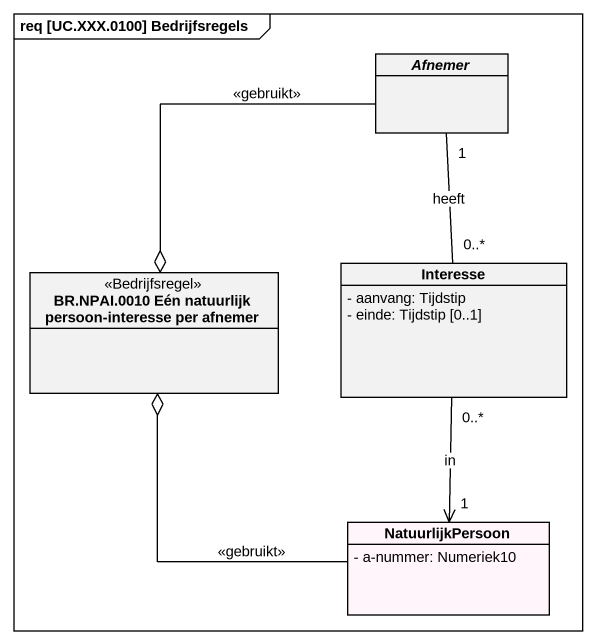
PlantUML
@startuml
mainframe req [UC.XXX.0100] Bedrijfsregels
hide circle
hide empty members
skinparam classAttributeIconSize 0
abstract class Afnemer
class "BR.NPAI.0010 Eén natuurlijk persoon-interesse per afnemer" as BR_NPAI_0010_Eén_natuurlijk <<Bedrijfsregel>>
class Interesse {
  - aanvang: Tijdstip
  - einde: Tijdstip [0..1]
}
class NatuurlijkPersoon #FFF5FA {
  - a-nummer: Numeriek10
}
Afnemer --o BR_NPAI_0010_Eén_natuurlijk : <<gebruikt>>
Afnemer "1" -- "0..*" Interesse : heeft
Interesse "0..*" --> "1" NatuurlijkPersoon : in
NatuurlijkPersoon -up-o BR_NPAI_0010_Eén_natuurlijk : <<gebruikt>>
@enduml
